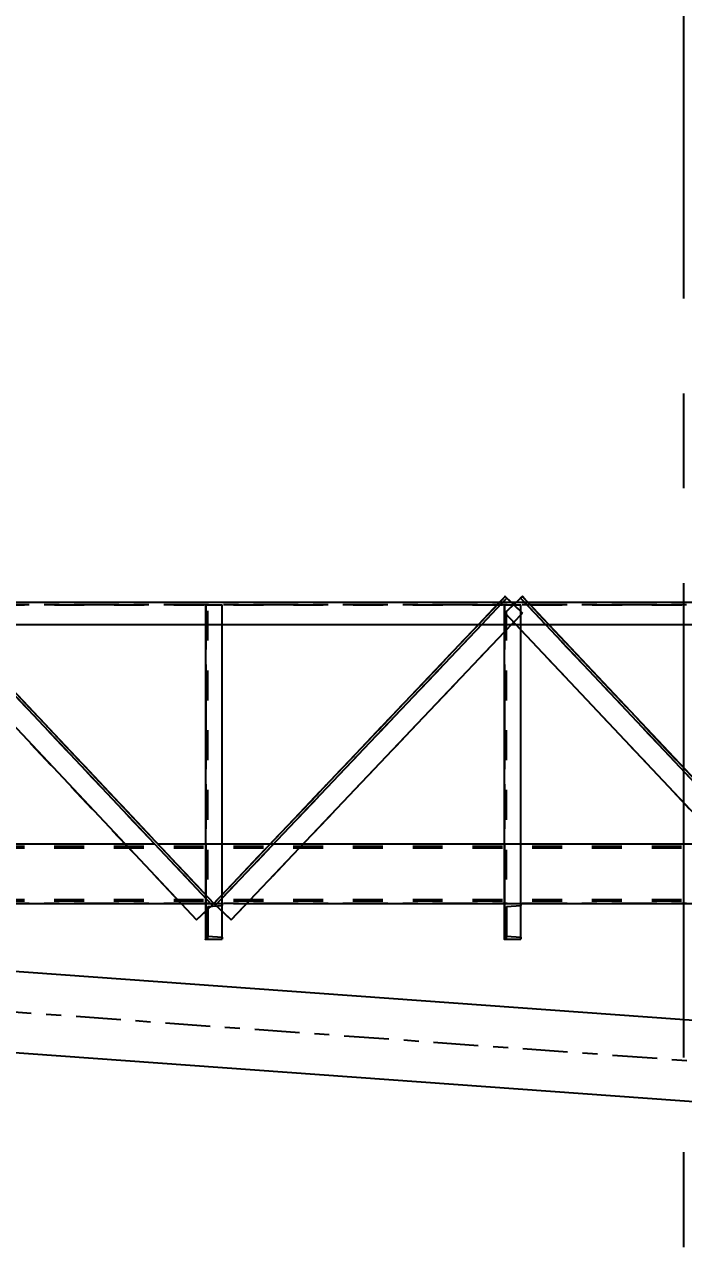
# Model space of a CAD drawing. Header units: millimetres. Extents: x 2368 to 8313, y 7493 to 11698.
# Drawn here: x 5664.4 to 5708.6, y 11250.8 to 11332.3 of the extents above; entities that cross this region are included whole.
import ezdxf

# ---------------------------------------------------------------- set-up
doc = ezdxf.new("R2010")
doc.units = ezdxf.units.MM
for name, pattern in [('CENTER', [50.8, 31.75, -6.35, 6.35, -6.35]), ('XKITLINE00', [0]), ('XKITLINE02', [4, 2, -2]), ('XKITLINE03', [6, 3, -1, 1, -1])]:
    doc.linetypes.add(name, pattern=pattern)
doc.styles.add('ROMANS', font='romans.shx')
doc.dimstyles.new('MD300', dxfattribs={"dimtxt": 2.5, "dimasz": 2.5, "dimexe": 1, "dimexo": 1, "dimgap": 0.5, "dimtad": 1, "dimdec": 1, "dimlfac": 50, "dimrnd": 0.5, "dimdsep": 46, "dimtxsty": 'ROMANS', "dimcen": 1, "dimclrd": 146, "dimclre": 146, "dimclrt": 30, "dimadec": 1, "dimazin": 2, "dimtfac": 1, "dimtdec": 1, "dimtmove": 0, "dimatfit": 1, "dimfxl": 1, "dimtolj": 1, "dimtzin": 0, "dimlwd": -1, "dimlwe": -1, "dimarcsym": 0})

# ---------------------------------------------------------------- blocks, each defined once
blk = doc.blocks.new('*D37')
at = {"color": 146, "transparency": 16777216}
for p, q in [((6544.584, 11276.27), (6544.584, 10979.265)), ((5216.588, 11053.98), (5216.588, 10979.265)), ((5219.088, 10980.265), (6542.084, 10980.265))]:
    blk.add_line(p, q, dxfattribs=at)
for points in [[(5219.088, 10980.681), (5219.088, 10979.848), (5216.588, 10980.265)], [(6542.084, 10980.681), (6542.084, 10979.848), (6544.584, 10980.265)]]:
    blk.add_solid(points, dxfattribs=at)
at = {"layer": 'Defpoints', "color": 0, "transparency": 16777216}
for p in [(6544.584, 11277.27), (5216.588, 11054.98), (6544.584, 10980.265)]:
    blk.add_point(p, dxfattribs=at)
at = {"color": 30, "transparency": 16777216, "insert": (5880.586, 10982.015), "char_height": 2.5, "attachment_point": 5, "style": 'ROMANS'}
blk.add_mtext('\\A1;66400', dxfattribs=at)
blk = doc.blocks.new('*D38')
at = {"color": 146, "transparency": 16777216}
for p, q in [((3888.584, 11276.27), (3888.584, 10968.162)), ((6544.588, 11276.271), (6544.588, 10968.162)), ((6542.088, 10969.162), (3891.084, 10969.162))]:
    blk.add_line(p, q, dxfattribs=at)
for points in [[(3891.084, 10969.579), (3891.084, 10968.745), (3888.584, 10969.162)], [(6542.088, 10969.579), (6542.088, 10968.745), (6544.588, 10969.162)]]:
    blk.add_solid(points, dxfattribs=at)
at = {"layer": 'Defpoints', "color": 0, "transparency": 16777216}
for p in [(3888.584, 11277.27), (6544.588, 11277.271), (3888.584, 10969.162)]:
    blk.add_point(p, dxfattribs=at)
at = {"color": 30, "transparency": 16777216, "insert": (5216.586, 10970.912), "char_height": 2.5, "attachment_point": 5, "style": 'ROMANS'}
blk.add_mtext('\\A1;132800', dxfattribs=at)

msp = doc.modelspace()

# ---------------------------------------------------------------- linework, layer by layer
at = {"color": 6, "linetype": 'CENTER'}
msp.add_line((5708.5882, 10907.5139), (5708.5882, 11495.735), dxfattribs=at)
at = {"color": 3, "linetype": 'XKITLINE02'}
for p, q in [((5462.4602, 11293.5862), (5796.7808, 11293.5862)), ((5462.4602, 11293.4162), (5796.7808, 11293.4162)), ((5462.4602, 11293.4162), (5796.7808, 11293.4162)), ((5657.6744, 11293.8547), (5677.0218, 11273.3065)), ((5657.7909, 11293.9644), (5677.1383, 11273.4162)), ((5676.5883, 11292.0862), (5676.5883, 11293.4162)), ((5676.5883, 11293.4162), (5677.6883, 11293.4162)), ((5676.5883, 11293.4162), (5677.6883, 11293.4162)), ((5676.5883, 11271.0162), (5676.5883, 11293.4162)), ((5676.7283, 11271.0162), (5676.7283, 11293.4162)), ((5676.7283, 11271.0162), (5676.7283, 11293.4162)), ((5677.1383, 11273.4162), (5696.6282, 11293.9667)), ((5677.2544, 11273.3061), (5696.7443, 11293.8566)), ((5677.6883, 11292.0862), (5677.6883, 11293.4162)), ((5677.6883, 11271.0162), (5677.6883, 11293.4162)), ((5694.8448, 11292.0862), (5696.2673, 11293.5862)), ((5695.0653, 11292.0862), (5696.4879, 11293.5862)), ((5696.5883, 11292.0862), (5696.5883, 11293.4162)), ((5696.5883, 11293.4162), (5697.6883, 11293.4162)), ((5696.5883, 11293.4162), (5697.6883, 11293.4162)), ((5696.5883, 11271.0162), (5696.5883, 11293.4162)), ((5696.626, 11292.8676), (5697.7909, 11293.9644)), ((5696.626, 11292.8676), (5697.3892, 11293.5862)), ((5696.6282, 11293.9667), (5696.7443, 11293.8566)), ((5696.6282, 11293.9667), (5697.7892, 11292.8657)), ((5696.7283, 11271.0162), (5696.7283, 11293.4162)), ((5696.7283, 11271.0162), (5696.7283, 11293.4162)), ((5697.0294, 11293.5862), (5697.7891, 11292.8657)), ((5697.6744, 11293.8547), (5697.7909, 11293.9644)), ((5697.6744, 11293.8547), (5717.0218, 11273.3065)), ((5697.6883, 11292.0862), (5697.6883, 11293.4162)), ((5697.6883, 11271.0162), (5697.6883, 11293.4162)), ((5697.7909, 11293.9644), (5717.1383, 11273.4162)), ((5697.9272, 11293.5862), (5699.3396, 11292.0862)), ((5698.147, 11293.5862), (5699.5593, 11292.0862)), ((5656.626, 11292.8676), (5675.9734, 11272.3194)), ((5678.2992, 11272.3152), (5697.7892, 11292.8657)), ((5696.5883, 11291.5995), (5697.7891, 11292.8657)), ((5696.626, 11292.8676), (5697.6883, 11291.7394)), ((5696.626, 11292.8676), (5715.9734, 11272.3194)), ((5462.4602, 11292.0862), (5796.7808, 11292.0862)), ((5577.7172, 11292.0862), (5778.622, 11292.0862)), ((5462.4467, 11277.4162), (5796.7807, 11277.4162)), ((5462.4467, 11277.2462), (5796.7807, 11277.2462)), ((5462.4467, 11277.1398), (5796.7807, 11277.1398)), ((5462.4535, 11277.4162), (5796.7808, 11277.4162)), ((5462.4535, 11277.2462), (5796.7808, 11277.2462)), ((5462.4535, 11277.1398), (5796.7808, 11277.1398)), ((5671.1744, 11277.4162), (5673.372, 11277.4162)), ((5676.5883, 11277.4162), (5677.6883, 11277.4162)), ((5680.9318, 11277.4162), (5683.137, 11277.4162)), ((5696.5883, 11277.4162), (5697.6883, 11277.4162)), ((5462.4467, 11273.6926), (5796.7807, 11273.6926)), ((5462.4535, 11273.6926), (5796.7808, 11273.6926)), ((5676.5883, 11273.7669), (5676.5883, 11274.0003)), ((5677.6883, 11273.7636), (5677.6883, 11273.9961)), ((5462.4467, 11273.5862), (5796.7807, 11273.5862)), ((5462.4467, 11273.4162), (5796.7807, 11273.4162)), ((5462.4535, 11273.5862), (5796.7808, 11273.5862)), ((5462.4535, 11273.4162), (5796.7808, 11273.4162)), ((5674.9406, 11273.4162), (5679.3434, 11273.4162)), ((5675.9734, 11272.3194), (5677.1383, 11273.4162)), ((5676.5883, 11272.8983), (5677.1383, 11273.4162)), ((5676.5883, 11273.4162), (5677.6883, 11273.4162)), ((5676.5883, 11273.4162), (5676.5883, 11271.0162)), ((5676.5883, 11273.4162), (5676.5883, 11271.0162)), ((5676.7283, 11273.2034), (5677.6883, 11273.2802)), ((5676.7283, 11273.2034), (5676.7283, 11271.229)), ((5676.7283, 11273.2034), (5676.7283, 11271.229)), ((5677.1383, 11273.4162), (5678.2992, 11272.3152)), ((5677.2544, 11273.3061), (5677.6883, 11272.8946)), ((5677.6883, 11273.4162), (5677.6883, 11273.2802)), ((5677.6883, 11273.4162), (5677.6883, 11273.2802)), ((5696.5883, 11273.4162), (5697.6883, 11273.4162)), ((5696.5883, 11273.4162), (5697.6883, 11273.4162)), ((5696.5883, 11273.4162), (5696.5883, 11271.0162)), ((5696.5883, 11273.4162), (5696.5883, 11271.0162)), ((5696.7283, 11273.2034), (5697.6883, 11273.2802)), ((5696.7283, 11273.2034), (5696.7283, 11271.229)), ((5696.7283, 11273.2034), (5696.7283, 11271.229)), ((5697.6883, 11273.4162), (5697.6883, 11273.2802)), ((5697.6883, 11273.4162), (5697.6883, 11273.2802)), ((5676.7283, 11271.229), (5677.6883, 11271.1522)), ((5696.7283, 11271.229), (5697.6883, 11271.1522)), ((5676.5883, 11271.0162), (5677.6883, 11271.0162)), ((5676.5883, 11271.0162), (5677.6883, 11271.0162)), ((5677.6883, 11271.1522), (5677.6883, 11271.0162)), ((5677.6883, 11271.1522), (5677.6883, 11271.0162)), ((5696.5883, 11271.0162), (5697.6883, 11271.0162)), ((5696.5883, 11271.0162), (5697.6883, 11271.0162)), ((5697.6883, 11271.1522), (5697.6883, 11271.0162)), ((5697.6883, 11271.1522), (5697.6883, 11271.0162))]:
    msp.add_line(p, q, dxfattribs=at)
at = {"color": 1, "linetype": 'XKITLINE03'}
for p, q in [((5796.7808, 11293.4162), (5462.4602, 11293.4162)), ((5796.7808, 11293.4162), (5462.4602, 11293.4162)), ((5657.7909, 11293.9644), (5677.1383, 11273.4162)), ((5677.1383, 11273.4162), (5657.7909, 11293.9644)), ((5676.5883, 11271.0162), (5676.5883, 11293.4162)), ((5676.5883, 11293.4162), (5676.5883, 11271.0162)), ((5677.1383, 11273.4162), (5696.6282, 11293.9667)), ((5696.6282, 11293.9667), (5677.1383, 11273.4162)), ((5696.5883, 11271.0162), (5696.5883, 11293.4162)), ((5696.5883, 11293.4162), (5696.5883, 11271.0162)), ((5697.7909, 11293.9644), (5717.1383, 11273.4162)), ((5717.1383, 11273.4162), (5697.7909, 11293.9644)), ((5462.4467, 11273.4162), (5796.7807, 11273.4162)), ((5796.7808, 11273.4162), (5462.4535, 11273.4162)), ((5676.5883, 11273.4162), (5676.5883, 11273.4162)), ((5696.5883, 11273.4162), (5696.5883, 11273.4162))]:
    msp.add_line(p, q, dxfattribs=at)
at = {"color": 7, "linetype": 'XKITLINE00'}
for p, q in [((5640.8042, 11293.5862), (5772.0563, 11293.5862)), ((5696.2673, 11293.5862), (5696.6282, 11293.9667)), ((5696.4879, 11293.5862), (5696.7443, 11293.8566)), ((5696.6282, 11293.9667), (5697.0294, 11293.5862)), ((5697.3892, 11293.5862), (5697.6744, 11293.8547)), ((5697.7909, 11293.9644), (5697.6744, 11293.8547)), ((5697.6744, 11293.8547), (5697.9272, 11293.5862)), ((5697.7909, 11293.9644), (5698.147, 11293.5862)), ((5640.1246, 11292.0862), (5772.6942, 11292.0862)), ((5657.6883, 11291.7394), (5675.9734, 11272.3194)), ((5659.3396, 11292.0862), (5677.0218, 11273.3065)), ((5659.5593, 11292.0862), (5677.1383, 11273.4162)), ((5676.5883, 11274.0003), (5676.5883, 11292.0862)), ((5677.1383, 11273.4162), (5694.8448, 11292.0862)), ((5677.2544, 11273.3061), (5695.0653, 11292.0862)), ((5677.6883, 11273.9961), (5677.6883, 11292.0862)), ((5678.2992, 11272.3152), (5696.5883, 11291.5995)), ((5696.5883, 11271.0162), (5696.5883, 11292.0862)), ((5697.6883, 11271.0162), (5697.6883, 11292.0862)), ((5697.6883, 11291.7394), (5715.9734, 11272.3194)), ((5699.3396, 11292.0862), (5717.0218, 11273.3065)), ((5699.5593, 11292.0862), (5717.1383, 11273.4162)), ((5657.6883, 11277.4162), (5671.1744, 11277.4162)), ((5673.372, 11277.4162), (5676.5883, 11277.4162)), ((5677.6883, 11277.4162), (5680.9318, 11277.4162)), ((5683.137, 11277.4162), (5696.5883, 11277.4162)), ((5697.6883, 11277.4162), (5711.1744, 11277.4162)), ((5676.5883, 11271.0162), (5676.5883, 11273.7669)), ((5677.6883, 11271.0162), (5677.6883, 11273.7636)), ((5657.6883, 11273.4162), (5674.9406, 11273.4162)), ((5675.9734, 11272.3194), (5676.5883, 11272.8983)), ((5677.1383, 11273.4162), (5677.0218, 11273.3065)), ((5677.1383, 11273.4162), (5677.2544, 11273.3061)), ((5677.6883, 11272.8946), (5678.2992, 11272.3152)), ((5679.3434, 11273.4162), (5696.5883, 11273.4162)), ((5697.6883, 11273.4162), (5714.9406, 11273.4162)), ((5676.5883, 11271.0162), (5677.6883, 11271.0162)), ((5696.5883, 11271.0162), (5697.6883, 11271.0162))]:
    msp.add_line(p, q, dxfattribs=at)
at = {"color": 8, "linetype": 'XKITLINE00'}
for p, q in [((5778.1816, 11260.5991), (5639.8362, 11270.5904)), ((5777.79, 11255.1771), (5639.4446, 11265.1684))]:
    msp.add_line(p, q, dxfattribs=at)
at = {"color": 8, "linetype": 'XKITLINE03'}
msp.add_line((5790.5882, 11256.9779), (5626.5882, 11268.8221), dxfattribs=at)
msp.add_line((5790.5882, 11256.9779), (5626.5882, 11268.8221), dxfattribs=at)
at = {"color": 1, "linetype": 'XKITLINE00'}
for centre in [(5676.5883, 11293.4162), (5676.5883, 11293.4162), (5696.5883, 11293.4162), (5696.5883, 11293.4162), (5696.6282, 11293.9667), (5696.6282, 11293.9667), (5697.7909, 11293.9644), (5697.7909, 11293.9644), (5676.5883, 11273.4162), (5677.1383, 11273.4162), (5677.1383, 11273.4162), (5677.1383, 11273.4162), (5677.1383, 11273.4162), (5696.5883, 11273.4162), (5676.5883, 11271.0162), (5676.5883, 11271.0162), (5696.5883, 11271.0162), (5696.5883, 11271.0162)]:
    msp.add_circle(centre, 0.004, dxfattribs=at)

# ---------------------------------------------------------------- dimensions: what is measured, and where the dimension line sits
for base, p1, p2, picture, middle in [((3888.5836, 10969.1621), (6544.5882, 11277.2708), (3888.5836, 11277.2703), '*D38', (5216.5859, 10970.9121)), ((6544.5838, 10980.2647), (5216.5882, 11054.9804), (6544.5838, 11277.2701), '*D37', (5880.586, 10982.0147))]:
    dim = msp.add_linear_dim(base=base, p1=p1, p2=p2, dimstyle='MD300')
    dim.commit()
    dim.dimension.update_dxf_attribs({"geometry": picture, "text_midpoint": middle})

doc.saveas('drawing.dxf')
